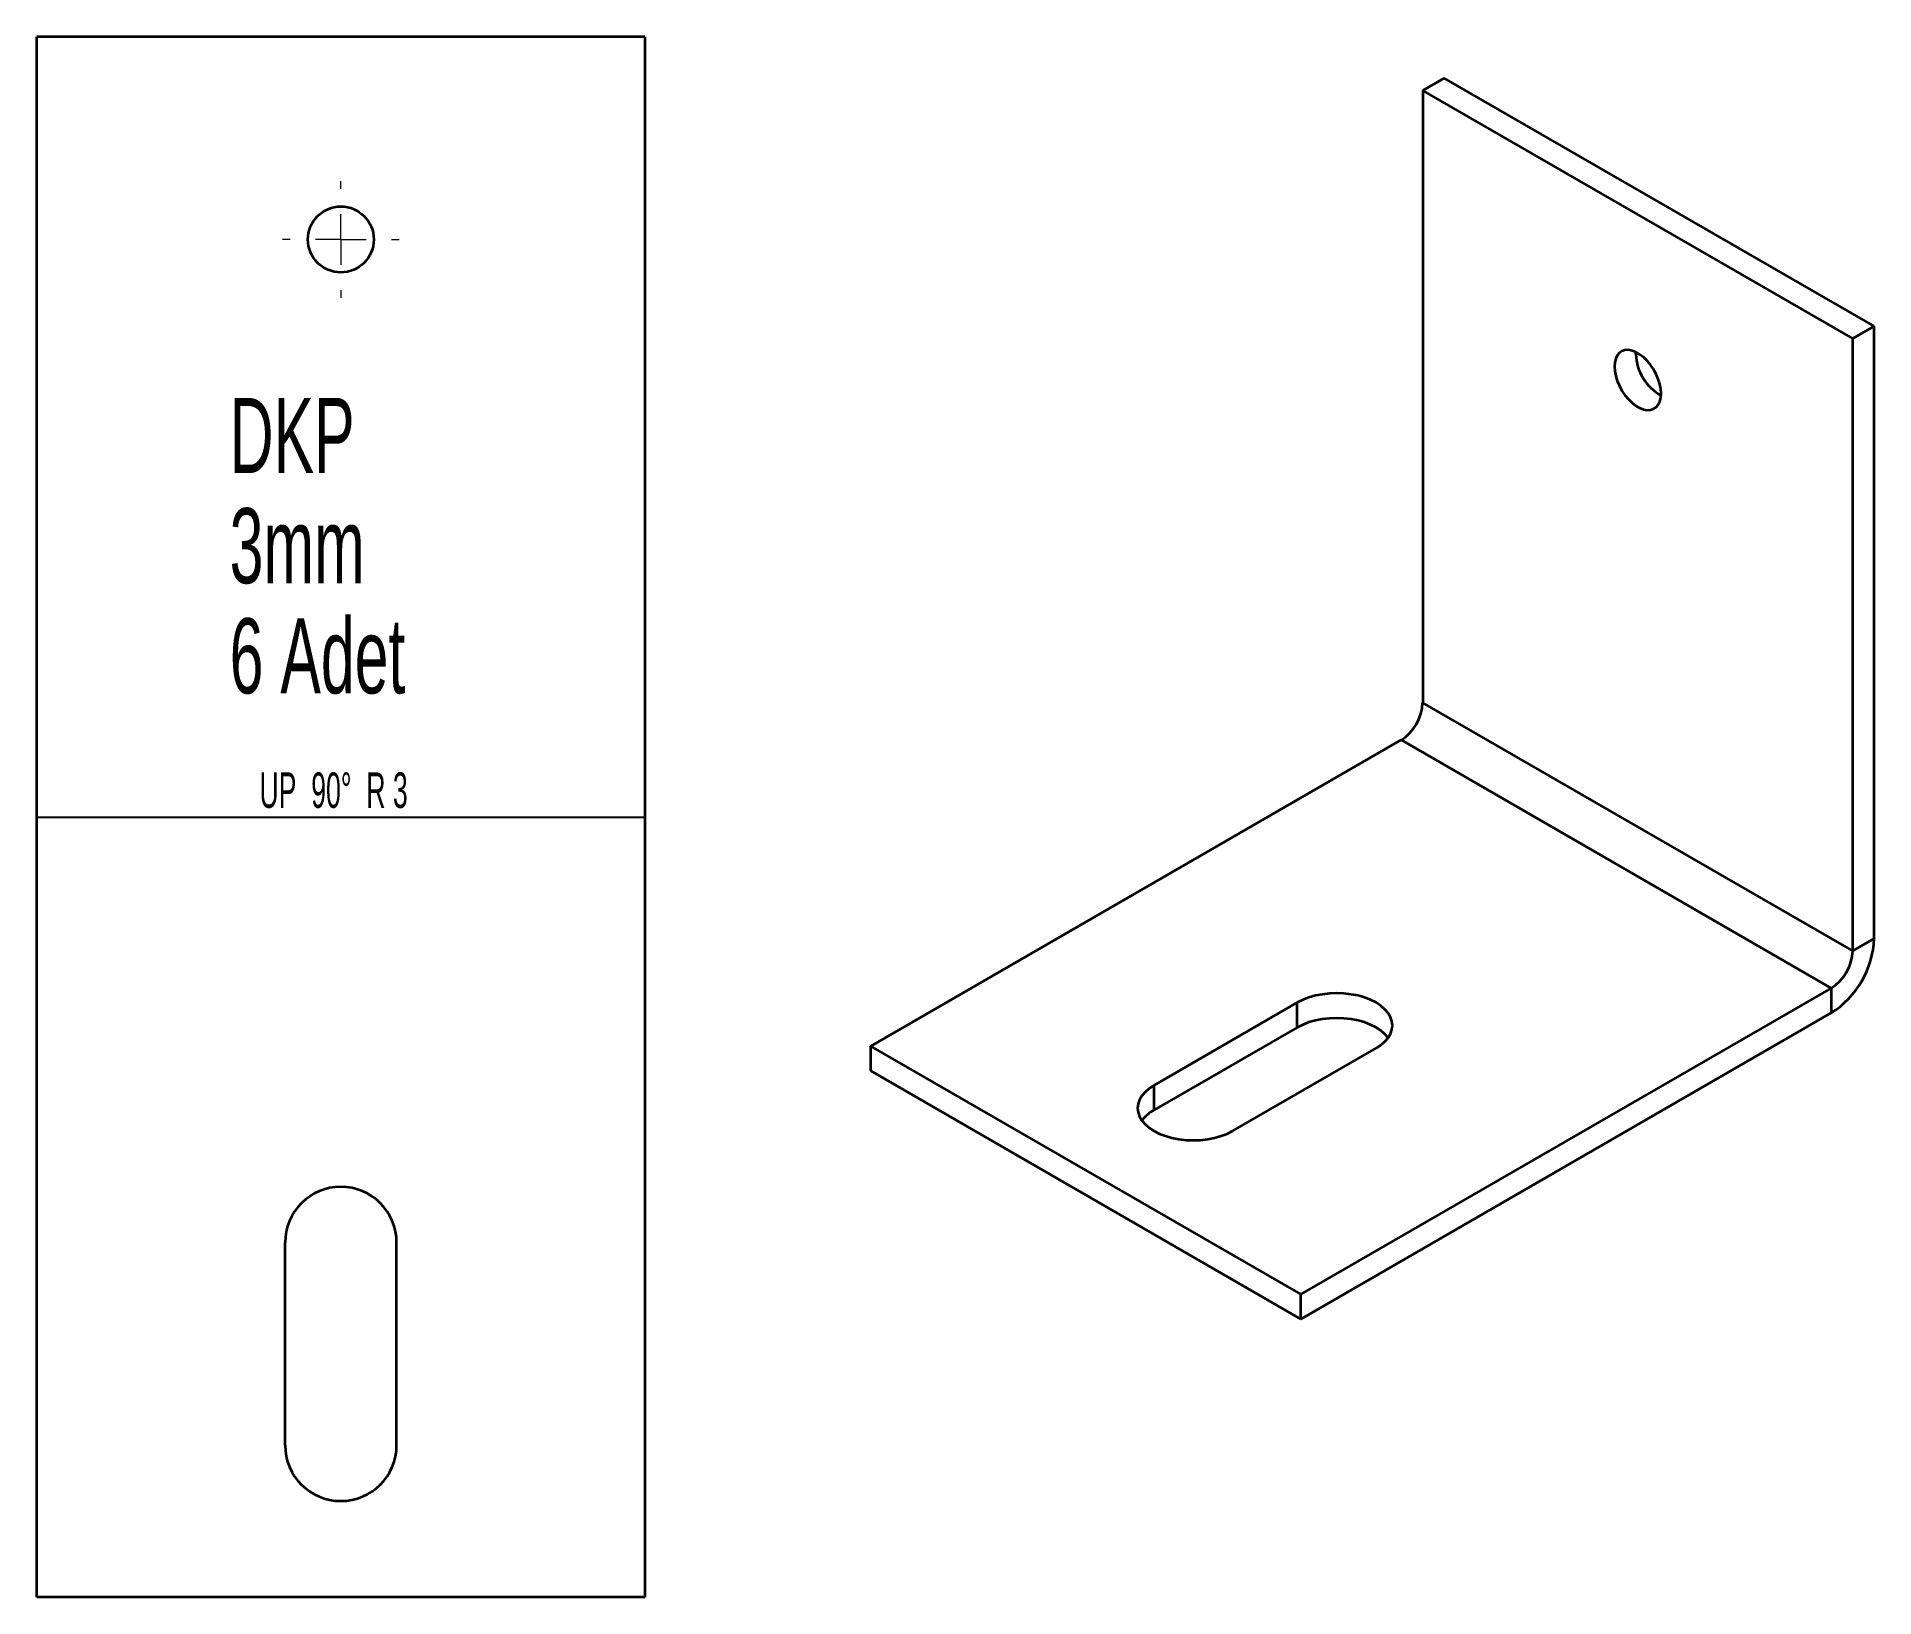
# Model space of a CAD drawing. Header units: millimetres. Extents: x -215 to -33, y -17 to 137.
import ezdxf

# ---------------------------------------------------------------- set-up
doc = ezdxf.new("R2010")
doc.units = ezdxf.units.MM
doc.styles.add('SLDTEXTSTYLE0', font='TXT', dxfattribs={"width": 0.605})
doc.styles.add('SLDTEXTSTYLE1', font='TXT', dxfattribs={"width": 0.56125})

# ---------------------------------------------------------------- blocks, each defined once
blk = doc.blocks.new('SW_CENTERMARKSYMBOL_0')
at = {"color": 0, "linetype": 'Continuous', "lineweight": 18}
for p, q in [((0, 5), (0, 5.75)), ((0, 0), (0, 2.5)), ((-5, 0), (-5.75, 0)), ((0, 0), (-2.5, 0)), ((0, 0), (0, -2.5)), ((0, 0), (2.5, 0)), ((5, 0), (5.75, 0)), ((0, -5), (0, -5.75))]:
    blk.add_line(p, q, dxfattribs=at)

msp = doc.modelspace()

# ---------------------------------------------------------------- linework, layer by layer
at = {"color": 7, "linetype": 'Continuous', "lineweight": 35}
for p, q in [((-214.62, -17.45), (-214.62, 136.55)), ((-154.62, 136.55), (-214.62, 136.55)), ((-154.62, 136.55), (-154.62, -17.45)), ((-75.78, 132.47), (-77.9, 131.25)), ((-33.36, 107.98), (-75.78, 132.47)), ((-77.9, 131.25), (-77.9, 70.83)), ((-35.48, 106.76), (-77.9, 131.25)), ((-33.36, 107.98), (-35.48, 106.76)), ((-33.36, 47.56), (-33.36, 107.98)), ((-56.87, 105.22), (-56.86, 105.42)), ((-35.48, 46.33), (-35.48, 106.76)), ((-35.48, 46.33), (-77.9, 70.83)), ((-132.35, 36.94), (-80.02, 67.15)), ((-80.02, 67.15), (-37.6, 42.66)), ((-35.48, 46.33), (-33.36, 47.56)), ((-37.6, 42.66), (-89.92, 12.45)), ((-37.6, 42.66), (-37.6, 40.21)), ((-104.42, 33.07), (-90.28, 41.23)), ((-90.28, 38.78), (-90.28, 41.23)), ((-37.6, 40.21), (-89.92, 10)), ((-90.28, 38.78), (-104.42, 30.62)), ((-89.92, 12.45), (-132.35, 36.94)), ((-132.35, 34.49), (-132.35, 36.94)), ((-96.64, 28.58), (-82.5, 36.74)), ((-89.92, 10), (-132.35, 34.49)), ((-104.42, 33.07), (-104.42, 30.62)), ((-190.12, -2.45), (-190.12, 17.55)), ((-179.12, -2.45), (-179.12, 17.55)), ((-89.92, 10), (-89.92, 12.45)), ((-154.62, -17.45), (-214.62, -17.45))]:
    msp.add_line(p, q, dxfattribs=at)
at = {"color": 7, "linetype": 'Continuous'}
msp.add_line((-214.62, 59.55), (-154.62, 59.55), dxfattribs=at)
at = {"color": 7, "linetype": 'Continuous', "lineweight": 35, "flags": 128}
for points in [[(-54.39, 101.35), (-54.42, 101.8), (-54.52, 102.28), (-54.67, 102.77), (-54.88, 103.26), (-55.13, 103.73), (-55.43, 104.17), (-55.77, 104.57), (-56.13, 104.92), (-56.5, 105.21), (-56.88, 105.43), (-57.25, 105.57), (-57.61, 105.64), (-57.95, 105.62), (-58.25, 105.52), (-58.5, 105.35), (-58.71, 105.1), (-58.86, 104.79), (-58.96, 104.42), (-58.99, 104), (-58.96, 103.54), (-58.86, 103.07), (-58.71, 102.58), (-58.5, 102.09), (-58.25, 101.62), (-57.95, 101.18), (-57.61, 100.78), (-57.25, 100.43), (-56.88, 100.14), (-56.5, 99.92), (-56.13, 99.77), (-55.77, 99.71), (-55.43, 99.73), (-55.13, 99.82), (-54.88, 100), (-54.67, 100.24), (-54.52, 100.56), (-54.42, 100.93), (-54.39, 101.35)], [(-82.5, 36.74), (-82.03, 37.05), (-81.63, 37.4), (-81.31, 37.77), (-81.08, 38.16), (-80.94, 38.57), (-80.89, 38.99), (-80.94, 39.4), (-81.08, 39.81), (-81.31, 40.2), (-81.63, 40.57), (-82.03, 40.92), (-82.5, 41.23), (-83.04, 41.5), (-83.64, 41.73), (-84.28, 41.92), (-84.96, 42.05), (-85.67, 42.13), (-86.39, 42.16), (-87.11, 42.13), (-87.81, 42.05), (-88.49, 41.92), (-89.14, 41.73), (-89.74, 41.5), (-90.28, 41.23)], [(-81.31, 37.76), (-81.63, 38.12), (-82.03, 38.47), (-82.5, 38.78), (-83.04, 39.05), (-83.64, 39.29), (-84.28, 39.47), (-84.96, 39.6), (-85.67, 39.68), (-86.39, 39.71), (-87.11, 39.68), (-87.81, 39.6), (-88.49, 39.47), (-89.14, 39.29), (-89.74, 39.05), (-90.28, 38.78)], [(-104.42, 33.07), (-104.89, 32.75), (-105.29, 32.41), (-105.61, 32.04), (-105.84, 31.64), (-105.98, 31.24), (-106.03, 30.82), (-105.98, 30.41), (-105.84, 30), (-105.61, 29.61), (-105.29, 29.23), (-104.89, 28.89), (-104.42, 28.58), (-103.88, 28.3), (-103.28, 28.07), (-102.64, 27.89), (-101.95, 27.75), (-101.25, 27.67), (-100.53, 27.65), (-99.81, 27.67), (-99.11, 27.75), (-98.43, 27.89), (-97.78, 28.07), (-97.18, 28.3), (-96.64, 28.58)]]:
    msp.add_lwpolyline(points, dxfattribs=at)
at = {"color": 7, "linetype": 'Continuous', "lineweight": 35}
msp.add_circle((-184.62, 116.55), 3.25, dxfattribs=at)
for centre, radius, start, end in [((-51.98, 105.4), 4.89, 182.0947, 240.3615), ((-82.49, 71.02), 4.59, 302.4763, 357.5237), ((-42.54, 47.96), 9.19, 302.5202, 357.4798), ((-40.06, 46.53), 4.59, 302.4764, 357.5236), ((-102.6, 27.31), 3.77, 118.7645, 142.6836), ((-184.62, 17.55), 5.5, 0, 180), ((-184.62, -2.45), 5.5, 180, 0)]:
    msp.add_arc(centre, radius, start, end, dxfattribs=at)

# ---------------------------------------------------------------- block references
at = {"color": 7, "linetype": 'Continuous', "lineweight": 0}
msp.add_blockref('SW_CENTERMARKSYMBOL_0', (-184.62, 116.55), dxfattribs=at)

# ---------------------------------------------------------------- texts
for s, insert, char_height, attachment_point, style in [('DKP', (-195.59, 100.91), 7.408, 1, 'SLDTEXTSTYLE0'), ('3mm', (-195.59, 90.03), 7.408, 1, 'SLDTEXTSTYLE0'), ('6 Adet', (-195.59, 79.16), 7.408, 1, 'SLDTEXTSTYLE0'), ('UP  90°  R 3', (-185.34, 63.95), 3.5, 2, 'SLDTEXTSTYLE1')]:
    msp.add_mtext(s, dxfattribs=dict(at, insert=insert, char_height=char_height, attachment_point=attachment_point, style=style))

doc.saveas('drawing.dxf')
